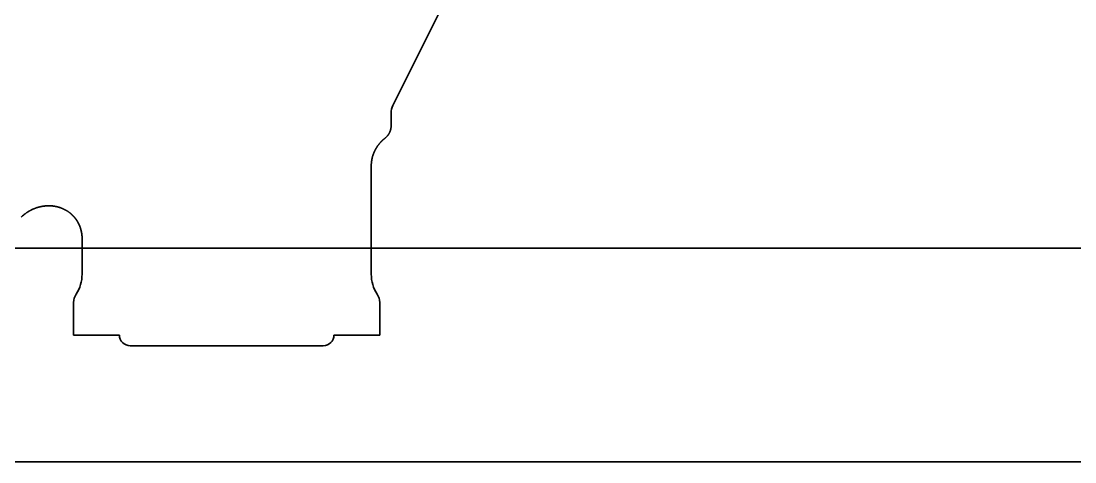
# Model space of a CAD drawing. Header units: millimetres. Extents: x 120 to 10915, y 515 to 8014.
# Drawn here: x 8349.6 to 8546.1, y 3021 to 3103.2 of the extents above; entities that cross this region are included whole.
import ezdxf

# ---------------------------------------------------------------- set-up
doc = ezdxf.new("R2010")
doc.units = ezdxf.units.MM
doc.layers.get('0').update_dxf_attribs({"lineweight": 13})
doc.layers.add('205_Chassis_top_view', color=7, linetype='Continuous', lineweight=13)

# ---------------------------------------------------------------- blocks, each defined once
blk = doc.blocks.new('2854281_1')
at = {"layer": '205_Chassis_top_view', "color": 3, "lineweight": 35}
blk.add_line((7749.544992, 890.820839), (8750.455008, 890.820839), dxfattribs=at)
blk.add_lwpolyline([(8637.292969, 851), (7862.707031, 851)], dxfattribs=at)
blk = doc.blocks.new('2906661')
at = {"layer": '205_Chassis_top_view', "color": 3, "lineweight": 35}
for p, q in [((8431.32, 942.33), (8418.94, 917.47)), ((8418.61, 913.65), (8418.61, 916)), ((8417.44, 911.32), (8417.5, 911.37)), ((8414.91, 906.28), (8414.91, 906.05)), ((8414.91, 885.98), (8414.91, 906.05)), ((8350.23, 897.15), (8350.19, 897.12)), ((8361.01, 885.98), (8361.01, 892.61)), ((8359.42, 874.65), (8359.42, 880.71)), ((8416.49, 874.65), (8416.49, 880.71)), ((8367.96, 874.65), (8359.42, 874.65)), ((8407.96, 874.65), (8416.49, 874.65)), ((8405.95, 872.65), (8369.96, 872.65)), ((8405.95, 872.65), (8405.96, 872.65))]:
    blk.add_line(p, q, dxfattribs=at)
for centre, radius, start, end in [((8365.97, 877.3), 25.33, 128.5258, 130.1699), ((8354.71, 891.43), 7.27, 124.9952, 128.0549), ((8354.28, 885.99), 6.72, 326.5885, 359.8738), ((8421.63, 885.99), 6.72, 180.1271, 213.4124), ((8362.3, 880.71), 2.88, 146.5881, 179.8741), ((8413.61, 880.71), 2.88, 0.1269, 33.4127), ((8369.96, 874.65), 2, 180.0002, 270.0004), ((8405.96, 874.65), 2, 270.0004, 0.0004)]:
    blk.add_arc(centre, radius, start, end, dxfattribs=at)
blk.add_ellipse((8421.78, 915.41), major_axis=(-1.8, 3.17), ratio=0.8209, start_param=0.504412, end_param=0.965537, dxfattribs=at)
for points, knots in [([(8417.5, 911.37), (8417.78, 911.6), (8418.03, 911.87), (8418.24, 912.18), (8418.47, 912.66), (8418.58, 913.18), (8418.6, 913.33), (8418.61, 913.49), (8418.61, 913.65)], [0, 0, 0, 0, 0, 0, 3.181306, 3.181306, 3.181306, 4.540438, 4.540438, 4.540438, 4.540438, 4.540438, 4.540438]), ([(8414.91, 906.28), (8414.92, 906.63), (8414.95, 906.97), (8415, 907.32), (8415.12, 907.88), (8415.31, 908.43), (8415.4, 908.65), (8415.64, 909.18), (8415.93, 909.69), (8416.13, 909.98), (8416.5, 910.44), (8416.91, 910.86), (8417.08, 911.02), (8417.26, 911.18), (8417.44, 911.32)], [0, 0, 0, 0, 0, 0, 3.01509, 3.01509, 3.01509, 5.030765, 5.030765, 5.030765, 8.068217, 8.068217, 8.068217, 10.085456, 10.085456, 10.085456, 10.085456, 10.085456, 10.085456]), ([(8350.55, 897.38), (8350.98, 897.69), (8351.45, 897.96), (8351.95, 898.2), (8352.8, 898.51), (8353.71, 898.68), (8354.07, 898.73), (8355.1, 898.8), (8356.14, 898.67), (8356.8, 898.5), (8357.8, 898.09), (8358.68, 897.49), (8358.99, 897.23), (8359.36, 896.87), (8359.68, 896.48), (8359.76, 896.38), (8359.9, 896.19), (8360.03, 895.99), (8360.09, 895.89), (8360.21, 895.69), (8360.33, 895.48), (8360.38, 895.38), (8360.48, 895.16), (8360.57, 894.95), (8360.61, 894.84), (8360.79, 894.33), (8360.91, 893.81), (8360.98, 893.41), (8361.01, 893), (8361.01, 892.61)], [0, 0, 0, 0, 0, 0, 5.188351, 5.188351, 5.188351, 8.456606, 8.456606, 8.456606, 14.629242, 14.629242, 14.629242, 18.379617, 18.379617, 18.379617, 19.511192, 19.511192, 19.511192, 20.642767, 20.642767, 20.642767, 21.786768, 21.786768, 21.786768, 22.933104, 22.933104, 22.933104, 27.071696, 27.071696, 27.071696, 27.071696, 27.071696, 27.071696])]:
    blk.add_open_spline(points, degree=5, knots=knots, dxfattribs=at)

msp = doc.modelspace()

# ---------------------------------------------------------------- block references
at = {"color": 7, "lineweight": 35}
for name in ['2854281_1', '2906661']:
    msp.add_blockref(name, (0, 2170), dxfattribs=at)

doc.saveas('drawing.dxf')
